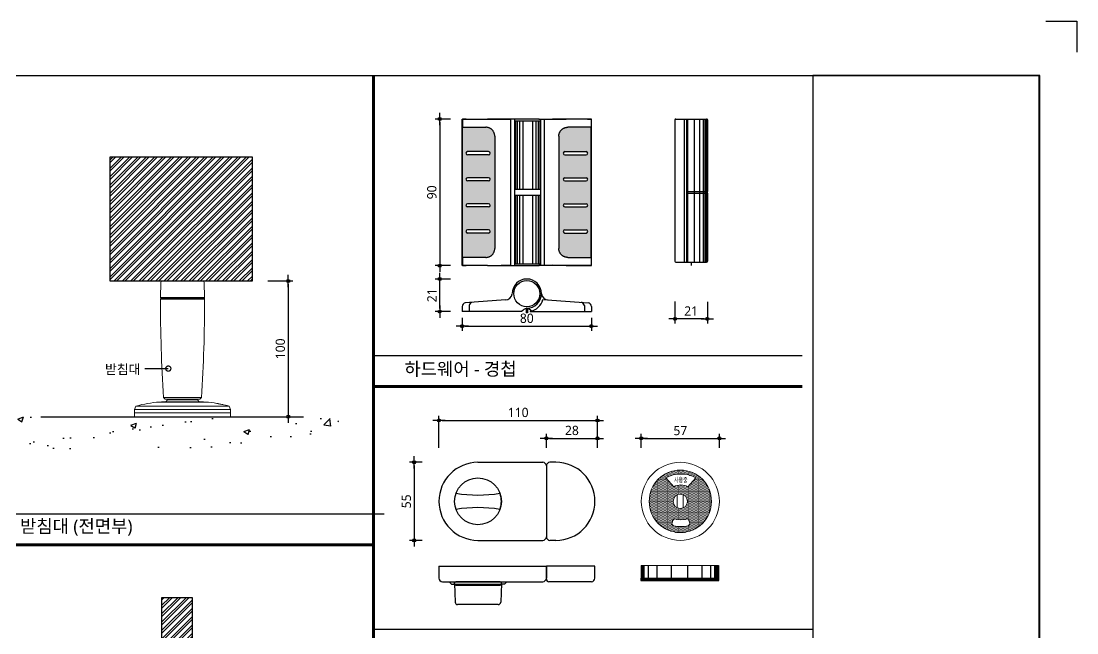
# Model space of a CAD drawing. Extents: x -256 to 8104, y -176 to 5714.
# Drawn here: x 4694 to 8104, y 3740 to 5714 of the extents above; entities that cross this region are included whole.
import ezdxf
from ezdxf.enums import TextEntityAlignment as Align

# ---------------------------------------------------------------- set-up
doc = ezdxf.new("R2010")
doc.units = 0
doc.header["$LTSCALE"] = 30
doc.layers.get('0').update_dxf_attribs({"linetype": 'CONTINUOUS'})
doc.layers.get('DEFPOINTS').update_dxf_attribs({"linetype": 'CONTINUOUS'})
for name, color, linetype in [('02---제품선', 4, 'CONTINUOUS'), ('curior-0Line', 252, 'CONTINUOUS'), ('DIM', 7, 'CONTINUOUS'), ('FIN', 5, 'CONTINUOUS'), ('HAT', 8, 'CONTINUOUS'), ('TIT', 3, 'CONTINUOUS'), ('문자', 3, 'CONTINUOUS'), ('부자재', 4, 'CONTINUOUS'), ('잠금쇠(회전형)', 4, 'CONTINUOUS'), ('치수', 1, 'CONTINUOUS'), ('판넬', 2, 'CONTINUOUS'), ('해치', 8, 'CONTINUOUS')]:
    doc.layers.add(name, color=color, linetype=linetype)
doc.styles.add('HDW', font='gulim.ttc')
doc.styles.add('돋움', font='malgun.ttf')
doc.dimstyles.new('10', dxfattribs={"dimscale": 10, "dimtxt": 3, "dimasz": 1, "dimexe": 1.5, "dimexo": 2, "dimgap": 1, "dimtad": 1, "dimdec": 0, "dimlunit": 6, "dimtxsty": '돋움', "dimblk": 'DIMDOT', "dimcen": -1, "dimdle": 1.5, "dimclrt": 3, "dimazin": 3, "dimtfac": 1, "dimtdec": 0, "dimtix": 1, "dimtmove": 2, "dimatfit": 3, "dimldrblk": 'DIMDOT', "dimarcsym": 0})

# ---------------------------------------------------------------- blocks, each defined once
blk = doc.blocks.new('DIMDOT')
at = {"linetype": 'Continuous'}
blk.add_line((-2, 0), (2, 0), dxfattribs=at)
for radius in [0.5, 0.25]:
    blk.add_circle((0, 0), radius, dxfattribs=at)
blk = doc.blocks.new('*D485')
at = {"layer": 'DEFPOINTS', "color": 0}
for p in [(181282, 9861.8), (180770, 9753.2), (181282, 9753.2)]:
    blk.add_point(p, dxfattribs=at)
at = {"layer": 'DIM', "color": 0, "lineweight": -2, "ltscale": 10}
for p, q in [((180770, 9773.2), (180770, 9876.8)), ((180780, 9861.8), (181272, 9861.8)), ((181282, 9773.2), (181282, 9876.8))]:
    blk.add_line(p, q, dxfattribs=at)
at = {"layer": 'DIM', "color": 0, "lineweight": -2, "xscale": 10, "yscale": 10, "zscale": 10, "rotation": 180}
blk.add_blockref('DIMDOT', (180770, 9861.8), dxfattribs=at)
at = {"layer": 'DIM', "color": 0, "lineweight": -2, "xscale": 10, "yscale": 10, "zscale": 10}
blk.add_blockref('DIMDOT', (181282, 9861.8), dxfattribs=at)
at = {"layer": 'DIM', "color": 3, "insert": (181026, 9887.4), "char_height": 30, "attachment_point": 5, "style": '돋움'}
blk.add_mtext('110', dxfattribs=at)
blk = doc.blocks.new('*D486')
at = {"layer": 'DEFPOINTS', "color": 0}
for p in [(181282, 9803.9), (181117, 9753.2), (181282, 9753.2)]:
    blk.add_point(p, dxfattribs=at)
at = {"layer": 'DIM', "color": 0, "lineweight": -2, "ltscale": 10}
for p, q in [((181117, 9773.2), (181117, 9818.9)), ((181127, 9803.9), (181272, 9803.9)), ((181282, 9773.2), (181282, 9818.9))]:
    blk.add_line(p, q, dxfattribs=at)
at = {"layer": 'DIM', "color": 0, "lineweight": -2, "xscale": 10, "yscale": 10, "zscale": 10, "rotation": 180}
blk.add_blockref('DIMDOT', (181117, 9803.9), dxfattribs=at)
at = {"layer": 'DIM', "color": 0, "lineweight": -2, "xscale": 10, "yscale": 10, "zscale": 10}
blk.add_blockref('DIMDOT', (181282, 9803.9), dxfattribs=at)
at = {"layer": 'DIM', "color": 3, "insert": (181199.5, 9829.4), "char_height": 30, "attachment_point": 5, "style": '돋움'}
blk.add_mtext('28', dxfattribs=at)
blk = doc.blocks.new('*D487')
at = {"layer": 'DEFPOINTS', "color": 0}
for p in [(181675.7, 9803.9), (181423.7, 9753.2), (181675.7, 9753.2)]:
    blk.add_point(p, dxfattribs=at)
at = {"layer": 'DIM', "color": 0, "lineweight": -2, "ltscale": 10}
for p, q in [((181423.7, 9773.2), (181423.7, 9818.9)), ((181433.7, 9803.9), (181665.7, 9803.9)), ((181675.7, 9773.2), (181675.7, 9818.9))]:
    blk.add_line(p, q, dxfattribs=at)
at = {"layer": 'DIM', "color": 0, "lineweight": -2, "xscale": 10, "yscale": 10, "zscale": 10, "rotation": 180}
blk.add_blockref('DIMDOT', (181423.7, 9803.9), dxfattribs=at)
at = {"layer": 'DIM', "color": 0, "lineweight": -2, "xscale": 10, "yscale": 10, "zscale": 10}
blk.add_blockref('DIMDOT', (181675.7, 9803.9), dxfattribs=at)
at = {"layer": 'DIM', "color": 3, "insert": (181549.7, 9829.1), "char_height": 30, "attachment_point": 5, "style": '돋움'}
blk.add_mtext('57', dxfattribs=at)
blk = doc.blocks.new('*D488')
at = {"layer": 'DEFPOINTS', "color": 0}
for p in [(180827.6, 10834.6), (180772.6, 10361.5), (180827.6, 10361.5)]:
    blk.add_point(p, dxfattribs=at)
at = {"layer": 'DIM', "color": 0, "lineweight": -2, "ltscale": 10}
for p, q in [((180807.6, 10834.6), (180757.6, 10834.6)), ((180772.6, 10824.6), (180772.6, 10371.5)), ((180807.6, 10361.5), (180757.6, 10361.5))]:
    blk.add_line(p, q, dxfattribs=at)
at = {"layer": 'DIM', "color": 0, "lineweight": -2, "xscale": 10, "yscale": 10, "zscale": 10}
for p, rotation in [((180772.6, 10834.6), 90), ((180772.6, 10361.5), 270)]:
    blk.add_blockref('DIMDOT', p, dxfattribs=dict(at, rotation=rotation))
at = {"layer": 'DIM', "color": 3, "insert": (180747.1, 10598), "char_height": 30, "attachment_point": 5, "rotation": 90, "style": '돋움'}
blk.add_mtext('90', dxfattribs=at)
blk = doc.blocks.new('*D489')
at = {"layer": 'DEFPOINTS', "color": 0}
for p in [(180845.2, 10213.2), (181262.3, 10213.2), (181262.3, 10165.9)]:
    blk.add_point(p, dxfattribs=at)
at = {"layer": 'DIM', "color": 0, "lineweight": -2, "ltscale": 10}
for p, q in [((180845.2, 10193.2), (180845.2, 10150.9)), ((180855.2, 10165.9), (181252.3, 10165.9)), ((181262.3, 10193.2), (181262.3, 10150.9))]:
    blk.add_line(p, q, dxfattribs=at)
at = {"layer": 'DIM', "color": 0, "lineweight": -2, "xscale": 10, "yscale": 10, "zscale": 10, "rotation": 180}
blk.add_blockref('DIMDOT', (180845.2, 10165.9), dxfattribs=at)
at = {"layer": 'DIM', "color": 0, "lineweight": -2, "xscale": 10, "yscale": 10, "zscale": 10}
blk.add_blockref('DIMDOT', (181262.3, 10165.9), dxfattribs=at)
at = {"layer": 'DIM', "color": 3, "insert": (181053.8, 10191.4), "char_height": 30, "attachment_point": 5, "style": '돋움'}
blk.add_mtext('80', dxfattribs=at)
blk = doc.blocks.new('*D490')
at = {"layer": 'DEFPOINTS', "color": 0}
for p in [(180772.6, 10318.2), (180827.6, 10318.2), (180826.9, 10213.2)]:
    blk.add_point(p, dxfattribs=at)
at = {"layer": 'DIM', "color": 0, "lineweight": -2, "ltscale": 10}
for p, q in [((180807.6, 10318.2), (180757.6, 10318.2)), ((180772.6, 10223.2), (180772.6, 10308.2)), ((180806.9, 10213.2), (180757.6, 10213.2))]:
    blk.add_line(p, q, dxfattribs=at)
at = {"layer": 'DIM', "color": 0, "lineweight": -2, "xscale": 10, "yscale": 10, "zscale": 10}
for p, rotation in [((180772.6, 10318.2), 90), ((180772.6, 10213.2), 270)]:
    blk.add_blockref('DIMDOT', p, dxfattribs=dict(at, rotation=rotation))
at = {"layer": 'DIM', "color": 3, "insert": (180747.3, 10265.7), "char_height": 30, "attachment_point": 5, "rotation": 90, "style": '돋움'}
blk.add_mtext('21', dxfattribs=at)
blk = doc.blocks.new('*D491')
at = {"layer": 'DEFPOINTS', "color": 0}
for p in [(181532.1, 10265.4), (181637.1, 10264.7), (181532.1, 10189.7)]:
    blk.add_point(p, dxfattribs=at)
at = {"layer": 'DIM', "color": 0, "lineweight": -2, "ltscale": 10}
for p, q in [((181532.1, 10245.4), (181532.1, 10174.7)), ((181637.1, 10244.7), (181637.1, 10174.7)), ((181627.1, 10189.7), (181542.1, 10189.7))]:
    blk.add_line(p, q, dxfattribs=at)
at = {"layer": 'DIM', "color": 0, "lineweight": -2, "xscale": 10, "yscale": 10, "zscale": 10, "rotation": 180}
blk.add_blockref('DIMDOT', (181532.1, 10189.7), dxfattribs=at)
at = {"layer": 'DIM', "color": 0, "lineweight": -2, "xscale": 10, "yscale": 10, "zscale": 10}
blk.add_blockref('DIMDOT', (181637.1, 10189.7), dxfattribs=at)
at = {"layer": 'DIM', "color": 3, "insert": (181584.6, 10215.1), "char_height": 30, "attachment_point": 5, "style": '돋움'}
blk.add_mtext('21', dxfattribs=at)
blk = doc.blocks.new('*D492')
at = {"layer": 'DEFPOINTS', "color": 0}
for p in [(180735.7, 9726.7), (180690, 9474.7), (180735.7, 9474.7)]:
    blk.add_point(p, dxfattribs=at)
at = {"layer": 'DIM', "color": 0, "lineweight": -2, "ltscale": 10}
for p, q in [((180715.7, 9726.7), (180675, 9726.7)), ((180690, 9716.7), (180690, 9484.7)), ((180715.7, 9474.7), (180675, 9474.7))]:
    blk.add_line(p, q, dxfattribs=at)
at = {"layer": 'DIM', "color": 0, "lineweight": -2, "xscale": 10, "yscale": 10, "zscale": 10}
for p, rotation in [((180690, 9726.7), 90), ((180690, 9474.7), 270)]:
    blk.add_blockref('DIMDOT', p, dxfattribs=dict(at, rotation=rotation))
at = {"layer": 'DIM', "color": 3, "insert": (180664.7, 9600.7), "char_height": 30, "attachment_point": 5, "rotation": 90, "style": '돋움'}
blk.add_mtext('55', dxfattribs=at)
blk = doc.blocks.new('*D497')
at = {"layer": 'DEFPOINTS', "color": 0}
for p in [(180197.2, 10312), (180140.4, 9873.8), (180283.3, 9873.8)]:
    blk.add_point(p, dxfattribs=at)
at = {"layer": 'DIM', "color": 0, "lineweight": -2, "ltscale": 10}
for p, q in [((180217.2, 10312), (180298.3, 10312)), ((180283.3, 10302), (180283.3, 9883.8)), ((180160.4, 9873.8), (180298.3, 9873.8))]:
    blk.add_line(p, q, dxfattribs=at)
at = {"layer": 'DIM', "color": 0, "lineweight": -2, "xscale": 10, "yscale": 10, "zscale": 10}
for p, rotation in [((180283.3, 10312), 90), ((180283.3, 9873.8), 270)]:
    blk.add_blockref('DIMDOT', p, dxfattribs=dict(at, rotation=rotation))
at = {"layer": 'DIM', "color": 3, "insert": (180257.8, 10092.9), "char_height": 30, "attachment_point": 5, "rotation": 90, "style": '돋움'}
blk.add_mtext('100', dxfattribs=at)
blk = doc.blocks.new('_DOTSMALL')
at = {"color": 0, "linetype": 'ByBlock', "const_width": 0.5}
blk.add_lwpolyline([(-0.0625, 0, 1), (0.0625, 0, 1)], format="xyb", close=True, dxfattribs=at)
blk = doc.blocks.new('A$C63EC304E')
at = {"layer": '치수', "color": 1, "xscale": 2.5, "yscale": 2.5, "zscale": 2.5, "rotation": 234.3098741996962}
blk.add_blockref('_DOTSMALL', (0.31, 0.31), dxfattribs=at)
blk = doc.blocks.new('A$C2BC9653E')
at = {"layer": '치수', "xscale": 0.3333333333333333, "yscale": 0.3333333333333333, "zscale": 0.3333333333333333}
blk.add_blockref('A$C63EC304E', (0, 0), dxfattribs=at)
blk = doc.blocks.new('A$C7FC71301')
at = {"layer": '치수', "rotation": 180}
blk.add_blockref('A$C2BC9653E', (0.208, 0.208), dxfattribs=at)
blk = doc.blocks.new('A$C4A20372B')
at = {"layer": '치수'}
blk.add_blockref('A$C7FC71301', (0, 0), dxfattribs=at)
blk = doc.blocks.new('A$C566469F5')
at = {"layer": '치수'}
blk.add_blockref('A$C4A20372B', (0, 0), dxfattribs=at)
blk = doc.blocks.new('A$C7E317CD4')
at = {"layer": '해치', "xscale": 2, "yscale": 2, "zscale": 2}
blk.add_blockref('A$C566469F5', (0, 0), dxfattribs=at)
blk = doc.blocks.new('A$C601D7F27')
at = {"layer": '치수'}
blk.add_blockref('A$C7E317CD4', (0, 0), dxfattribs=at)
blk = doc.blocks.new('A$C38802C08')
at = {"layer": '치수'}
blk.add_blockref('A$C601D7F27', (0, 0), dxfattribs=at)
blk = doc.blocks.new('EDGE_18', base_point=(174726.3, 5436.3))
at = {"layer": 'HAT'}
h = blk.add_hatch(dxfattribs=at)
h.set_pattern_fill('ANSI32', color=256, scale=2, style=0)
h.set_pattern_definition([(45, (166404.808, 5260.556), (-13.470384, 13.470384), []), (45, (166413.788, 5260.556), (-13.470384, 13.470384), [])])
h.paths.add_polyline_path([(180007.7, 10311.9), (180167.7, 10311.9), (180167.7, 10711.3), (179706.9, 10711.3), (179706.9, 10311.9)])
h = blk.add_hatch(dxfattribs=at)
h.set_pattern_fill('ANSI32', color=256, scale=2, style=0)
h.set_pattern_definition([(45, (166427.668, 5160.371), (-13.470384, 13.470384), []), (45, (166436.649, 5160.371), (-13.470384, 13.470384), [])])
h.paths.add_polyline_path([(179874.1, 8975.2), (179973.6, 8975.2), (179973.6, 9289.6), (179874.1, 9289.6)])
at = {"layer": '해치'}
h = blk.add_hatch(dxfattribs=at)
h.set_pattern_fill('DOTS', color=256, scale=2.628474)
h.set_pattern_definition([(0, (177883.4818, 11169.597), (2.086351, 4.172702), [0, -4.172702])])
edge = h.paths.add_edge_path()
edge.add_line((180845.7, 10388), (180845.8, 10388))
edge.add_spline(control_points=[(180845.8, 10388), (180846, 10388), (180857.5, 10388)], knot_values=[-0.724312, -0.724312, -0.724312, 0.724312, 0.724312, 0.724312], weights=[1, 0.748956, 1], degree=2, periodic=0)
edge.add_line((180857.5, 10388), (180921.4, 10388))
edge.add_spline(control_points=[(180921.4, 10388), (180950.4, 10388), (180950.4, 10416.9)], knot_values=[-1.570796, -1.570796, -1.570796, 0, 0, 0], weights=[1, 0.707107, 1], degree=2, periodic=0)
edge.add_line((180950.4, 10416.9), (180950.4, 10779.1))
edge.add_spline(control_points=[(180950.4, 10779.1), (180950.4, 10808), (180921.4, 10808)], knot_values=[0, 0, 0, 1.570796, 1.570796, 1.570796], weights=[1, 0.707107, 1], degree=2, periodic=0)
edge.add_line((180921.4, 10808), (180857.5, 10808))
edge.add_spline(control_points=[(180857.5, 10808), (180846, 10808), (180845.8, 10808)], knot_values=[-0.724312, -0.724312, -0.724312, 0.724312, 0.724312, 0.724312], weights=[1, 0.748956, 1], degree=2, periodic=0)
edge.add_line((180845.7, 10808), (180845.7, 10388))
h.paths.add_polyline_path([(180930.6, 10729.3, -0.414214), (180935.9, 10724, -0.414214), (180930.6, 10718.8), (180862.3, 10718.8, -0.414214), (180857, 10724, -0.414214), (180862.3, 10729.3)], flags=16)
h.paths.add_polyline_path([(180930.6, 10645.3, -0.414214), (180935.9, 10640, -0.414214), (180930.6, 10634.8), (180862.3, 10634.8, -0.414214), (180857, 10640, -0.414214), (180862.3, 10645.3)], flags=16)
h.paths.add_polyline_path([(180930.6, 10561.3, -0.414214), (180935.9, 10556, -0.414214), (180930.6, 10550.8), (180862.3, 10550.8, -0.414214), (180857, 10556, -0.414214), (180862.3, 10561.3)], flags=16)
h.paths.add_polyline_path([(180930.6, 10477.3, -0.414214), (180935.9, 10472, -0.414214), (180930.6, 10466.7), (180862.3, 10466.7, -0.414214), (180857, 10472, -0.414214), (180862.3, 10477.3)], flags=16)
h = blk.add_hatch(dxfattribs=at)
h.set_pattern_fill('DOTS', color=256, scale=2.628474)
h.set_pattern_definition([(0, (177408.8644, 11169.597), (2.086351, 4.1727023), [0, -4.1727023])])
edge = h.paths.add_edge_path()
edge.add_spline(control_points=[(181157.1, 10779.1), (181157.1, 10808), (181186.1, 10808)], knot_values=[0, 0, 0, 1.570796, 1.570796, 1.570796], weights=[1, 0.707107, 1], degree=2, periodic=0)
edge.add_line((181186.1, 10808), (181250, 10808))
edge.add_spline(control_points=[(181250, 10808), (181261.5, 10808), (181261.7, 10808)], knot_values=[-0.724312, -0.724312, -0.724312, 0.724312, 0.724312, 0.724312], weights=[1, 0.748956, 1], degree=2, periodic=0)
edge.add_line((181261.8, 10808), (181261.8, 10388))
edge.add_line((181261.8, 10388), (181261.7, 10388))
edge.add_spline(control_points=[(181261.7, 10388), (181261.5, 10388), (181250, 10388)], knot_values=[-0.724312, -0.724312, -0.724312, 0.724312, 0.724312, 0.724312], weights=[1, 0.748956, 1], degree=2, periodic=0)
edge.add_line((181250, 10388), (181186.1, 10388))
edge.add_spline(control_points=[(181186.1, 10388), (181157.1, 10388), (181157.1, 10416.9)], knot_values=[-1.570796, -1.570796, -1.570796, 0, 0, 0], weights=[1, 0.707107, 1], degree=2, periodic=0)
edge.add_line((181157.1, 10416.9), (181157.1, 10779.1))
h.paths.add_polyline_path([(181176.9, 10729.3, 0.414214), (181171.6, 10724, 0.414214), (181176.9, 10718.8), (181245.2, 10718.8, 0.414214), (181250.5, 10724, 0.414214), (181245.2, 10729.3)], flags=16)
h.paths.add_polyline_path([(181176.9, 10645.3, 0.414214), (181171.6, 10640, 0.414214), (181176.9, 10634.8), (181245.2, 10634.8, 0.414214), (181250.5, 10640, 0.414214), (181245.2, 10645.3)], flags=16)
h.paths.add_polyline_path([(181176.9, 10561.3, 0.414214), (181171.6, 10556, 0.414214), (181176.9, 10550.8), (181245.2, 10550.8, 0.414214), (181250.5, 10556, 0.414214), (181245.2, 10561.3)], flags=16)
h.paths.add_polyline_path([(181176.9, 10477.3, 0.414214), (181171.6, 10472, 0.414214), (181176.9, 10466.7), (181245.2, 10466.7, 0.414214), (181250.5, 10472, 0.414214), (181245.2, 10477.3)], flags=16)
h = blk.add_hatch(dxfattribs=at)
h.set_pattern_fill('AR-CONC', color=256, style=0)
h.set_pattern_definition([(50, (177965.83, 8337.06), (182.185, -15.939), [19.05, -209.55]), (355, (177965.83, 8337.06), (-35.243, 191.057), [15.24, -167.64]), (100.451, (177981.02, 8335.73), (146.943, 175.117), [16.19, -178.09]), (46.184, (177965.83, 8387.86), (271.079, -42.042), [28.575, -314.325]), (96.636, (177988.42, 8384.36), (237.404, 247.426), [24.285, -267.135]), (351.184, (177965.83, 8387.86), (237.405, 247.425), [22.86, -251.46]), (21, (177991.23, 8375.16), (151.615, -102.2655), [19.05, -209.55]), (326, (177991.23, 8375.16), (61.802, 184.188), [15.24, -167.64]), (71.4514, (178003.87, 8366.64), (213.416, 81.923), [16.19, -178.09]), (37.5, (177965.835, 8337.06), (3.0886, 84.555), [0, -165.608, 0, -170.18, 0, -168.275]), (7.5, (177965.835, 8337.06), (66.8197, 100.1806), [0, -97.028, 0, -161.798, 0, -64.135]), (327.5, (177909.19, 8337.06), (135.5906, -5.7287), [0, -63.5, 0, -198.12, 0, -262.89]), (317.5, (177883.79, 8337.06), (148.129, 25.4265), [0, -82.55, 0, -131.572, 0, -186.69])])
h.paths.add_polyline_path([(180445.4, 9770.8), (180445.4, 9873.8), (179395.2, 9873.8), (179395.2, 9770.8)])
h = blk.add_hatch(dxfattribs=at)
h.set_pattern_fill('DOTS', color=256, scale=2.628474)
h.set_pattern_definition([(0, (175855.6763, 6143.3197), (2.086351, 4.1727023), [0, -4.1727023])])
h.paths.add_polyline_path([(181650.3, 9600.7, 1), (181449, 9600.7, 1)])
h.paths.add_polyline_path([(181526.7, 9600.7, -1), (181572.6, 9600.7, -1)], flags=16)
h.paths.add_polyline_path([(181574.4, 9647.9, 0.250537), (181528.5, 9647.9), (181502.7, 9676.4, -0.258173), (181600.2, 9676.4)], flags=16)
h.paths.add_polyline_path([(181577.1, 9539.2), (181579.9, 9531.1, -0.437988), (181575.1, 9522, -0.127495), (181527.9, 9522, -0.437988), (181523, 9531.1), (181525.9, 9539.2, -0.407197), (181534.6, 9543.6, 0.156299), (181568.4, 9543.6, -0.407197)], flags=16)
h.paths.add_polyline_path([(181524.5, 9655.8), (181577.9, 9655.8), (181577.9, 9683.3), (181524.5, 9683.3)], flags=8)
at = {"color": 2}
for p, q in [((182730.4, 11150.6), (182830.4, 11150.6)), ((182730.4, 11150.6), (182830.4, 11150.6)), ((182730.4, 11150.6), (182830.4, 11150.6)), ((182830.4, 11150.6), (182830.4, 11050.6)), ((182830.4, 11150.6), (182830.4, 11050.6)), ((182830.4, 11150.6), (182830.4, 11050.6)), ((181584.6, 10373), (181584.6, 10361.5)), ((179484.6, 9873.8), (180332.2, 9873.8))]:
    blk.add_line(p, q, dxfattribs=at)
at = {"color": 8}
for p, q in [((180558.3, 10071.1), (181943.5, 10071.1)), ((177245.1, 9560.5), (180592.9, 9560.5)), ((180558.3, 9188.3), (181977.9, 9188.3))]:
    blk.add_line(p, q, dxfattribs=at)
at = {"color": 2}
for points in [[(174725.6, 10974.7), (181977.9, 10974.7), (181977.9, 5436.4), (174725.6, 5436.4)], [(174725.6, 10974.7), (181977.9, 10974.7), (181977.9, 5436.4), (174725.6, 5436.4)], [(174725.6, 10974.7), (182707.5, 10974.7), (182707.5, 5436.4), (174725.6, 5436.4)]]:
    blk.add_lwpolyline(points, close=True, dxfattribs=at)
at = {"color": 8, "const_width": 10}
for points in [[(180558.3, 5436.4), (180558.3, 10974.7)], [(180558.3, 9971.1), (181943.5, 9971.1)], [(177210.4, 9460.5), (180558.3, 9460.5)]]:
    blk.add_lwpolyline(points, dxfattribs=at)
at = {"layer": '02---제품선'}
for p, q in [((180896, 9726.7), (181105.3, 9726.7)), ((181148, 9726.7), (181128.6, 9726.7)), ((181117, 9715), (181117, 9486.3)), ((181117, 9715), (181117, 9486.3)), ((180896, 9474.7), (181105.3, 9474.7)), ((181148, 9474.7), (181128.6, 9474.7)), ((180770, 9391.7), (181117, 9391.7)), ((180770, 9391.7), (180770, 9352.9)), ((181117, 9391.7), (181117, 9352.9)), ((181274, 9391.7), (181117, 9391.7)), ((181117, 9349), (181117, 9391.7)), ((181274, 9352.9), (181274, 9391.7)), ((180781.6, 9341.3), (180802.9, 9341.3)), ((180802.9, 9341.3), (180989, 9341.3)), ((180810.7, 9333.5), (180802.9, 9341.3)), ((180810.7, 9333.5), (180818.4, 9333.5)), ((180818.4, 9333.5), (180973.5, 9333.5)), ((180820.3, 9335.5), (180822.4, 9275.1)), ((180820.4, 9333.5), (180820.4, 9337.4)), ((180967.7, 9341.3), (180824.3, 9341.3)), ((180967.7, 9329.6), (180824.3, 9329.6)), ((180971.6, 9335.5), (180969.5, 9275.1)), ((180971.6, 9333.5), (180971.6, 9337.4)), ((180981.3, 9333.5), (180973.5, 9333.5)), ((180981.3, 9333.5), (180989, 9341.3)), ((180989, 9341.3), (181105.3, 9341.3)), ((181262.3, 9341.3), (181124.7, 9341.3)), ((180961.8, 9267.6), (180830.2, 9267.6))]:
    blk.add_line(p, q, dxfattribs=at)
blk.add_circle((180896, 9600.7), 75.6, dxfattribs=at)
blk.add_circle((180896, 9600.7), 75.6, dxfattribs=at)
for centre, radius, start, end in [((180896, 9600.7), 126, 90, 180), ((181105.3, 9715), 11.6, 0, 90), ((181128.6, 9715), 11.6, 90, 180), ((181148, 9600.7), 126, 0, 90), ((180896, 10037.5), 416.6, 260.2031, 279.7969), ((180896, 9600.7), 75.6, 340.7512, 19.2488), ((180896, 9600.7), 126, 180, 270), ((181148, 9600.7), 126, 270, 0), ((180896, 9163.9), 416.6, 80.2031, 99.7969), ((181105.3, 9486.3), 11.6, 270, 0), ((181128.6, 9486.3), 11.6, 180, 270), ((180781.6, 9352.9), 11.6, 180, 270), ((181105.3, 9352.9), 11.6, 270, 0), ((181124.7, 9349), 7.75, 180, 270), ((181262.3, 9352.9), 11.6, 270, 0), ((180824.3, 9337.4), 3.88, 90, 180), ((180824.3, 9333.5), 3.88, 180, 270), ((180967.7, 9337.4), 3.88, 0, 90), ((180967.7, 9333.5), 3.88, 270, 0), ((180830.2, 9275.4), 7.75, 182, 270), ((180961.8, 9275.4), 7.75, 270, 358)]:
    blk.add_arc(centre, radius, start, end, dxfattribs=at)
at = {"layer": 'curior-0Line'}
blk.add_line((181977.9, 10974.7), (181977.9, 5437.2), dxfattribs=at)
blk.add_lwpolyline([(182710.4, 10974.7), (181977.9, 10974.7), (181977.9, 5436.4), (182710.4, 5436.4)], close=True, dxfattribs=at)
at = {"layer": 'FIN', "color": 4, "linetype": 'Continuous', "lineweight": 15}
for p, q in [((180013, 10258.5), (180011.8, 10307.1)), ((179873.1, 10255.9), (180010.6, 10255.9)), ((179880.5, 9935.7), (179885.9, 9930.3)), ((179997.8, 9930.3), (179885.9, 9930.3)), ((179893.5, 9928), (179888.4, 9922.1)), ((179893.5, 9930.3), (179893.5, 9928)), ((179893.5, 9928), (179990.2, 9928)), ((179990.2, 9928), (179990.2, 9930.3)), ((179995.3, 9922.1), (179990.2, 9928)), ((179997.8, 9930.3), (180003.2, 9935.7)), ((179791.5, 9908), (179786.7, 9897.5)), ((179786.7, 9897.5), (179786.7, 9886.5)), ((179995.3, 9922.1), (179888.4, 9922.1)), ((180097, 9897.5), (180092.2, 9908)), ((180097, 9886.5), (180097, 9897.5)), ((179786.7, 9886.5), (179786.7, 9873.8)), ((179786.7, 9873.8), (180097, 9873.8)), ((180097, 9873.8), (180097, 9886.5))]:
    blk.add_line(p, q, dxfattribs=at)
at = {"layer": 'FIN', "linetype": 'Continuous', "lineweight": 15}
for p, q in [((179870.6, 10258.5), (180013.1, 10258.5)), ((180013.1, 10253.4), (179870.6, 10253.4)), ((179880.5, 9935.7), (180003.2, 9935.7)), ((180097, 9897.5), (179786.7, 9897.5)), ((179791.5, 9908), (180092.2, 9908)), ((180016.1, 9921), (179867.6, 9921)), ((179869.5, 9921.2), (180014.2, 9921.2)), ((180097, 9886.5), (179786.7, 9886.5)), ((179786.7, 9886.5), (180097, 9886.5)), ((179799.3, 9872.8), (179799.3, 9873.8)), ((179799.4, 9872.8), (179799.3, 9872.8)), ((179799.4, 9872.8), (179799.4, 9873.8)), ((179810.2, 9872.8), (179799.4, 9872.8)), ((179810.2, 9872.8), (179810.2, 9873.8)), ((179810.2, 9872.8), (179810.2, 9873.8)), ((179810.2, 9872.8), (179810.2, 9872.8)), ((179959.7, 9872.8), (179959.7, 9873.8)), ((179964.7, 9872.8), (179959.7, 9872.8)), ((179964.7, 9872.8), (179964.7, 9873.8)), ((179971.8, 9872.8), (179971.8, 9873.8)), ((179971.9, 9872.8), (179971.9, 9873.8)), ((179972.1, 9872.8), (179972.1, 9873.8)), ((179972.6, 9872.8), (179972.6, 9873.8)), ((179974.8, 9872.8), (179972.6, 9872.8)), ((179974.8, 9872.8), (179974.8, 9873.8)), ((179975.6, 9872.8), (179974.8, 9872.8)), ((179975.6, 9872.8), (179975.6, 9873.8)), ((179976.3, 9872.8), (179975.6, 9872.8)), ((179976.3, 9872.8), (179976.3, 9873.8)), ((179976.6, 9872.8), (179976.3, 9872.8)), ((179976.6, 9872.8), (179976.6, 9873.8)), ((179976.8, 9872.8), (179976.6, 9872.8)), ((179976.9, 9872.8), (179976.9, 9873.8)), ((179978.4, 9872.8), (179978.4, 9873.8)), ((179980.3, 9872.8), (179980.3, 9873.8)), ((179980.3, 9872.8), (179980.3, 9873.8)), ((179981, 9872.8), (179980.4, 9872.8)), ((179981, 9872.8), (179981, 9873.8)), ((179981.4, 9872.8), (179981, 9872.8)), ((179981.4, 9872.8), (179981.4, 9873.8)), ((179982.1, 9872.8), (179981.4, 9872.8)), ((179982.1, 9872.8), (179982.1, 9873.8)), ((180071.5, 9872.8), (180071.5, 9873.8)), ((180073.2, 9872.8), (180073.2, 9873.8)), ((180077.1, 9872.8), (180077.1, 9873.8)), ((180080.9, 9872.8), (180080.9, 9873.8)), ((180082.7, 9872.8), (180082.7, 9873.8))]:
    blk.add_line(p, q, dxfattribs=at)
at = {"layer": 'FIN', "color": 4, "linetype": 'Continuous', "lineweight": 15, "flags": 128}
blk.add_lwpolyline([(180006.8, 10312), (179876.7, 10311.9, 0.411572), (179871.7, 10307), (179871.7, 10307), (179870.7, 10258.5)], format="xyb", dxfattribs=at)
at = {"layer": 'FIN', "color": 4, "linetype": 'Continuous', "lineweight": 15}
for centre, radius, start, end in [((180006.8, 10307), 5, 1.3876, 90.0349), ((179873.2, 10258.5), 2.54, 179.2415, 270), ((179873.1, 10253.4), 2.54, 90, 179.3579), ((184911.7, 10251), 5041.1, 179.9718, 183.5859), ((175186, 10244.2), 4827.1, 356.3354, 0.1097), ((180010.5, 10258.5), 2.54, 270, 0.7585), ((180010.6, 10253.4), 2.54, 0.6421, 90), ((179893.5, 9540.3), 381.6, 93.8991, 105.5006), ((179869.6, 9919.6), 1.53, 94.7479, 116.6788), ((179893.5, 9631.7), 290.5, 91.0115, 94.7479), ((179990.2, 9631.7), 290.5, 85.2521, 88.9885), ((180014.1, 9919.6), 1.53, 63.3212, 85.2521), ((179990.2, 9540.3), 381.6, 80.5831, 86.1009), ((179990.2, 9540.3), 381.6, 74.4994, 78.127)]:
    blk.add_arc(centre, radius, start, end, dxfattribs=at)
for points, knots in [([(180052.6, 9916.8), (180052.6, 9916.8), (180052.6, 9916.8), (180052.7, 9916.7), (180053, 9916.7), (180053, 9916.7)], [0, 0, 0, 0, 0.110152, 0.664814, 1, 1, 1, 1]), ([(180053, 9916.7), (180053.2, 9916.6), (180053.6, 9916.6), (180054.4, 9916.4), (180055.3, 9916.3), (180056, 9916.2), (180056.4, 9916.1), (180056.5, 9916.1)], [0, 0, 0, 0, 0.2159727, 0.4318558, 0.6498983, 0.8698049, 1, 1, 1, 1]), ([(180059.5, 9915.4), (180059, 9915.5), (180057.9, 9915.7), (180056.9, 9915.9), (180056.5, 9916)], [0, 0, 0, 0, 0.585266, 1, 1, 1, 1]), ([(180056.5, 9916), (180056.5, 9915.9), (180056.5, 9915.9), (180056.5, 9915.7), (180056.5, 9915.7)], [0, 0, 0, 0, 0.495973, 1, 1, 1, 1]), ([(180056.5, 9915.7), (180056.9, 9915.6), (180057.9, 9915.4), (180058.9, 9915.2), (180059.5, 9915.1)], [0, 0, 0, 0, 0.405872, 1, 1, 1, 1]), ([(180071.8, 9912.8), (180069.6, 9913.3), (180065.6, 9914.2), (180061.5, 9915), (180059.5, 9915.3)], [0, 0, 0, 0, 0.528575, 1, 1, 1, 1]), ([(180059.5, 9915.1), (180059.5, 9915.1), (180059.5, 9915.2), (180059.5, 9915.2), (180059.5, 9915.2)], [0, 0, 0, 0, 0.517301, 1, 1, 1, 1]), ([(180059.5, 9915.2), (180061.5, 9914.9), (180065.5, 9914.1), (180069.6, 9913.2), (180071.8, 9912.8)], [0, 0, 0, 0, 0.470682, 1, 1, 1, 1]), ([(180071.8, 9912.8), (180071.8, 9912.8), (180071.8, 9912.8), (180071.8, 9912.8), (180071.8, 9912.8)], [0, 0, 0, 0, 0.529757, 1, 1, 1, 1])]:
    blk.add_open_spline(points, degree=3, knots=knots, dxfattribs=at)
for points in [[(180053.1, 9916.7), (180052.7, 9916.7)], [(180056.5, 9916), (180059.7, 9915.4)], [(180059.5, 9915.5), (180059.8, 9915.5)]]:
    blk.add_open_spline(points, degree=1, dxfattribs=at)
at = {"layer": 'FIN', "linetype": 'Continuous', "lineweight": 15}
for points, knots in [([(179972.1, 9872.8), (179972, 9872.8), (179971.9, 9872.8), (179971.9, 9872.8), (179971.9, 9872.8)], [0, 0, 0, 0, 0.557964, 1, 1, 1, 1]), ([(179972.6, 9872.8), (179972.5, 9872.8), (179972.3, 9872.8), (179972.2, 9872.8), (179972.1, 9872.8)], [0, 0, 0, 0, 0.561741, 1, 1, 1, 1]), ([(179978.4, 9872.8), (179978.1, 9872.8), (179977.6, 9872.8), (179977.1, 9872.8), (179976.9, 9872.8)], [0, 0, 0, 0, 0.560188, 1, 1, 1, 1]), ([(179980.3, 9872.8), (179979.9, 9872.8), (179979.3, 9872.8), (179978.7, 9872.8), (179978.4, 9872.8)], [0, 0, 0, 0, 0.559958, 1, 1, 1, 1]), ([(180073.2, 9872.8), (180072.6, 9872.8), (180071.6, 9872.8), (180071.5, 9872.8), (180071.5, 9872.8)], [0, 0, 0, 0, 0.558554, 1, 1, 1, 1]), ([(180074.7, 9872.8), (180074.1, 9872.8), (180073.2, 9872.8), (180072.5, 9872.8), (180072.3, 9872.8)], [0, 0, 0, 0, 0.558511, 1, 1, 1, 1]), ([(180077.1, 9872.8), (180076.3, 9872.8), (180074.9, 9872.8), (180073.7, 9872.8), (180073.2, 9872.8)], [0, 0, 0, 0, 0.559859, 1, 1, 1, 1]), ([(180080.9, 9872.8), (180080.3, 9872.8), (180079.1, 9872.8), (180077.7, 9872.8), (180077.1, 9872.8)], [0, 0, 0, 0, 0.558977, 1, 1, 1, 1]), ([(180082.7, 9872.8), (180082.6, 9872.8), (180082.4, 9872.8), (180081.4, 9872.8), (180080.9, 9872.8)], [0, 0, 0, 0, 0.559094, 1, 1, 1, 1])]:
    blk.add_open_spline(points, degree=3, knots=knots, dxfattribs=at)
blk.add_open_spline([(179972.5, 9872.8), (179972.3, 9872.8)], degree=1, dxfattribs=at)
at = {"layer": '부자재'}
for p, q in [((180845.2, 10834.6), (180926.6, 10834.6)), ((180845.2, 10361.5), (180845.2, 10834.6)), ((180845.2, 10834.6), (180845.8, 10834)), ((180845.8, 10834), (180845.8, 10808)), ((180857.5, 10833.8), (180971.1, 10833.6)), ((180926.8, 10834.5), (180926.6, 10834.6)), ((181014.3, 10834.5), (180926.8, 10834.5)), ((181001.7, 10362.7), (181001.7, 10833.4)), ((181014.3, 10834.5), (181014.3, 10361.5)), ((181014.3, 10834.5), (181014.4, 10834.5)), ((181093.2, 10834.5), (181180.7, 10834.5)), ((181098.4, 10834.5), (181098.4, 10361.5)), ((181111, 10362.7), (181111, 10833.4)), ((181250, 10833.8), (181136.4, 10833.6)), ((181180.7, 10834.5), (181180.9, 10834.6)), ((181262.3, 10834.6), (181180.9, 10834.6)), ((181262.3, 10834.6), (181261.7, 10834)), ((181261.7, 10834), (181261.7, 10808)), ((181262.3, 10361.5), (181262.3, 10834.6)), ((181532.1, 10831.6), (181532.1, 10376)), ((181535.1, 10834.6), (181634.1, 10834.6)), ((181562.1, 10834.6), (181562.1, 10373)), ((181569.7, 10834.6), (181569.7, 10373)), ((181637.1, 10831.6), (181637.1, 10600.9)), ((180845.7, 10388), (180845.7, 10808)), ((180845.7, 10808), (180845.8, 10808)), ((180857.5, 10808), (180921.4, 10808)), ((180950.4, 10779.1), (180950.4, 10416.9)), ((181157.1, 10779.1), (181157.1, 10416.9)), ((181250, 10808), (181186.1, 10808)), ((181261.8, 10808), (181261.7, 10808)), ((181261.8, 10388), (181261.8, 10808)), ((181014.5, 10601.6), (181014.5, 10594.2)), ((181569.7, 10600.9), (181637.1, 10600.9)), ((181569.7, 10594.9), (181637.1, 10594.9)), ((181636.2, 10600.9), (181636.2, 10594.9)), ((181637.1, 10594.9), (181637.1, 10376)), ((180845.8, 10388), (180845.7, 10388)), ((180845.8, 10388), (180845.8, 10362)), ((180921.4, 10388), (180857.5, 10388)), ((181186.1, 10388), (181250, 10388)), ((181261.7, 10388), (181261.8, 10388)), ((181261.7, 10388), (181261.7, 10362)), ((181535.1, 10373), (181634.1, 10373)), ((180845.8, 10362), (180845.2, 10361.5)), ((180926.6, 10361.5), (180845.2, 10361.5)), ((180857.5, 10362.2), (180971.1, 10362.4)), ((180926.8, 10361.5), (180926.6, 10361.5)), ((180926.8, 10361.5), (181014.3, 10361.5)), ((181180.7, 10361.5), (181093.2, 10361.5)), ((181250, 10362.2), (181136.4, 10362.4)), ((181180.7, 10361.5), (181180.9, 10361.5)), ((181180.9, 10361.5), (181262.3, 10361.5)), ((181261.7, 10362), (181262.3, 10361.5)), ((180845.2, 10229.8), (180845.2, 10213.2)), ((180984.6, 10250.8), (180855, 10241.7)), ((180867.7, 10232.9), (180867.7, 10213.2)), ((181105.3, 10252.2), (181252.3, 10241.8)), ((181239.8, 10232.9), (181239.8, 10213.2)), ((181262.3, 10229.8), (181262.3, 10213.2)), ((181037, 10213.2), (180845.2, 10213.2)), ((181051.5, 10223.2), (181051.5, 10208.7)), ((181056, 10208.7), (181051.5, 10208.7)), ((181056, 10223.2), (181056, 10208.7)), ((181064.4, 10214), (181064.4, 10213.2)), ((181064.4, 10213.2), (181262.3, 10213.2))]:
    blk.add_line(p, q, dxfattribs=at)
blk.add_circle((181053.8, 10271), 42.1, dxfattribs=at)
for centre, radius, start, end in [((181535.1, 10831.6), 3, 90, 180), ((181634.1, 10831.6), 3, 0, 90), ((181535.1, 10376), 3, 180, 270), ((181634.1, 10376), 3, 270, 0), ((181053.8, 10271), 47.2, 270, 180), ((180983.4, 10274), 23.3, 272.9231, 352.4724), ((181124.1, 10274), 23.3, 187.5276, 267.0769), ((180857.8, 10229.5), 12.6, 101.7765, 181.6712), ((180883.1, 10228.6), 15.9, 113.4077, 164.5497), ((181055.4, 10264.7), 51.5, 280.084, 345.9792), ((181224.4, 10228.6), 15.9, 15.4503, 67.3004), ((181249.7, 10229.5), 12.6, 358.3288, 78.2235), ((181060.2, 10194.8), 29.6, 102.5267, 141.5475), ((181047.3, 10194.8), 29.6, 43.1003, 77.4733)]:
    blk.add_arc(centre, radius, start, end, dxfattribs=at)
for points, weights in [([(180857.5, 10833.8), (180846, 10833.8), (180845.8, 10834)], [1, 0.748955720789, 1]), ([(181001.7, 10833.4), (180988.2, 10833.5), (180971.1, 10833.6)], [1, 0.964784765128, 1]), ([(181014.3, 10834.5), (181014.3, 10834.5), (181014.3, 10834.5)], [1, 0.999924701899, 1]), ([(181250, 10833.8), (181261.5, 10833.8), (181261.7, 10834)], [1, 0.748955720789, 1]), ([(180845.8, 10808), (180846, 10808), (180857.5, 10808)], [1, 0.748955720789, 1]), ([(180950.4, 10779.1), (180950.4, 10808), (180921.4, 10808)], [1, 0.707106781187, 1]), ([(181157.1, 10779.1), (181157.1, 10808), (181186.1, 10808)], [1, 0.707106781187, 1]), ([(181261.7, 10808), (181261.5, 10808), (181250, 10808)], [1, 0.748955720789, 1]), ([(181014.3, 10594.2), (181014.3, 10594.2), (181014.3, 10594.2)], [1, 0.999862102782, 1]), ([(180921.4, 10388), (180950.4, 10388), (180950.4, 10416.9)], [1, 0.707106781187, 1]), ([(181186.1, 10388), (181157.1, 10388), (181157.1, 10416.9)], [1, 0.707106781187, 1]), ([(180857.5, 10388), (180846, 10388), (180845.8, 10388)], [1, 0.748955720789, 1]), ([(181250, 10388), (181261.5, 10388), (181261.7, 10388)], [1, 0.748955720789, 1]), ([(180845.8, 10362), (180846, 10362.2), (180857.5, 10362.2)], [1, 0.748955720789, 1]), ([(180971.1, 10362.4), (180988.2, 10362.5), (181001.7, 10362.7)], [1, 0.964784765128, 1]), ([(181014.4, 10361.4), (181014.3, 10361.4), (181014.3, 10361.4)], [1, 0.999734260157, 1]), ([(181261.7, 10362), (181261.5, 10362.2), (181250, 10362.2)], [1, 0.748955720789, 1])]:
    blk.add_rational_spline(points, weights, degree=2, dxfattribs=at)
for points, weights, knots in [([(181093.2, 10834.5), (181093.2, 10834.5), (181053.8, 10834.5), (181014.3, 10834.5), (181014.3, 10834.5)], [1, 0.707106781186, 1, 0.707106781186, 1], [-1.570796, -1.570796, -1.570796, 0, 0, 1.570796, 1.570796, 1.570796]), ([(181014.3, 10829.2), (181026.9, 10829.2), (181053.8, 10829.2), (181098.4, 10829.2), (181098.4, 10829.2)], [0.872453400774, 0.800943102543, 1, 0.707106781186, 1], [-1.067549, -1.067549, -1.067549, 0, 0, 1.570796, 1.570796, 1.570796]), ([(181098.4, 10606.9), (181098.4, 10606.9), (181058.4, 10606.9), (181028.5, 10606.9), (181014.3, 10606.9)], [1, 0.742797744768, 1, 0.794611058848, 0.917248923756], [-1.467114, -1.467114, -1.467114, 0, 0, 1.171564, 1.171564, 1.171564]), ([(181014.3, 10589), (181025.5, 10589), (181049.1, 10589), (181089.2, 10589), (181097.5, 10589)], [0.884455168565, 0.830422605945, 1, 0.742797744768, 1], [-0.967291, -0.967291, -0.967291, 0, 0, 1.467114, 1.467114, 1.467114]), ([(181098.4, 10366.6), (181098.4, 10366.6), (181053.8, 10366.6), (181026.9, 10366.6), (181014.3, 10366.6)], [1, 0.707106781186, 1, 0.800943102543, 0.872453400774], [-1.570796, -1.570796, -1.570796, 0, 0, 1.067549, 1.067549, 1.067549]), ([(181014.3, 10361.4), (181014.3, 10361.4), (181053.8, 10361.4), (181093.2, 10361.4), (181093.2, 10361.4)], [1, 0.707106781186, 1, 0.707106781186, 1], [-1.570796, -1.570796, -1.570796, 0, 0, 1.570796, 1.570796, 1.570796])]:
    blk.add_rational_spline(points, weights, degree=2, knots=knots, dxfattribs=at)
blk.add_open_spline([(181014.5, 10601.6), (181014.5, 10601.6), (181014.5, 10601.6), (181014.5, 10601.6), (181014.4, 10601.6), (181014.3, 10601.6)], degree=3, knots=[-0.00189331, -0.00189331, -0.00189331, -0.00189331, 0, 0, 0.05421316, 0.05421316, 0.05421316, 0.05421316], dxfattribs=at)
at = {"layer": '잠금쇠(회전형)', "linetype": 'Continuous', "lineweight": 15}
for p, q in [((181502.7, 9676.4), (181528.5, 9647.9)), ((181600.2, 9676.4), (181574.4, 9647.9)), ((181539.7, 9621.4), (181539.7, 9580.2)), ((181558.8, 9621), (181558.8, 9579.8)), ((181525.9, 9539.2), (181523, 9531.1)), ((181577.1, 9539.2), (181579.9, 9531.1)), ((181422.9, 9393.2), (181673.3, 9393.2)), ((181422.9, 9393.2), (181422.9, 9352.9)), ((181423.7, 9393.2), (181423.7, 9352.9)), ((181673.3, 9393.2), (181673.3, 9352.9)), ((181422.1, 9352.9), (181674.1, 9352.9)), ((181422.1, 9345.2), (181422.1, 9352.9)), ((181422.1, 9345.4), (181674.1, 9345.4)), ((181674.1, 9345.2), (181674.1, 9352.9))]:
    blk.add_line(p, q, dxfattribs=at)
for radius in [126, 100.6, 22.9]:
    blk.add_circle((181549.7, 9600.7), radius, dxfattribs=at)
for centre, radius, start, end in [((181551.5, 9588.2), 100.7, 61.0478, 118.9522), ((181551.5, 9605), 48.7, 61.8696, 118.1304), ((181529.6, 9528.8), 7, 160.8571, 255.4685), ((181532.5, 9536.9), 7, 72.2332, 160.8571), ((181551.5, 9613.1), 94.1, 255.4685, 284.5315), ((181551.5, 9596.3), 55.3, 252.2332, 287.7668), ((181570.5, 9536.9), 7, 19.1429, 107.7668), ((181573.3, 9528.8), 7, 284.5315, 19.1429)]:
    blk.add_arc(centre, radius, start, end, dxfattribs=at)
at = {"layer": '치수'}
blk.add_line((179819.8, 10029.1), (179895.9, 10029.1), dxfattribs=at)
at = {"layer": '판넬', "color": 1}
for points in [[(179706.9, 10311.9), (180167.7, 10311.9), (180167.7, 10711.3), (179706.9, 10711.3)], [(179874.1, 8975.2), (179973.6, 8975.2), (179973.6, 9289.6), (179874.1, 9289.6)]]:
    blk.add_lwpolyline(points, close=True, dxfattribs=at)
at = {"layer": '해치'}
for p, q in [((181017, 10829.2), (181017, 10606.9)), ((181022.2, 10829.2), (181022.2, 10606.9)), ((181030.1, 10829.2), (181030.1, 10606.9)), ((181040.6, 10829.2), (181040.6, 10606.9)), ((181072.1, 10829.2), (181072.1, 10606.9)), ((181082.7, 10829.2), (181082.7, 10606.9)), ((181090.5, 10829.2), (181090.5, 10606.9)), ((181095.8, 10829.2), (181095.8, 10606.9)), ((181574.3, 10373), (181574.3, 10834.6)), ((181595.2, 10373), (181595.2, 10834.6)), ((181612.3, 10373), (181612.3, 10834.6)), ((181624.8, 10373), (181624.8, 10834.6)), ((181630.4, 10373), (181630.4, 10834.6)), ((181633.3, 10373), (181633.3, 10834.6)), ((181635.2, 10373), (181635.2, 10834.6)), ((181636.3, 10373), (181636.3, 10834.6)), ((181636.7, 10600.9), (181636.7, 10834.6)), ((181637, 10600.9), (181637, 10834.6)), ((180930.6, 10729.3), (180862.3, 10729.3)), ((180930.6, 10718.8), (180862.3, 10718.8)), ((181176.9, 10729.3), (181245.2, 10729.3)), ((181176.9, 10718.8), (181245.2, 10718.8)), ((180930.6, 10645.3), (180862.3, 10645.3)), ((181176.9, 10645.3), (181245.2, 10645.3)), ((180930.6, 10634.8), (180862.3, 10634.8)), ((181176.9, 10634.8), (181245.2, 10634.8)), ((181017, 10589), (181017, 10366.6)), ((181022.2, 10589), (181022.2, 10366.6)), ((181030.1, 10589), (181030.1, 10366.6)), ((181040.6, 10589), (181040.6, 10366.6)), ((181072.1, 10589), (181072.1, 10366.6)), ((181082.7, 10589), (181082.7, 10366.6)), ((181090.5, 10589), (181090.5, 10366.6)), ((181095.8, 10589), (181095.8, 10366.6)), ((181636.7, 10373), (181636.7, 10594.9)), ((181637, 10373), (181637, 10594.9)), ((180930.6, 10561.3), (180862.3, 10561.3)), ((180930.6, 10550.8), (180862.3, 10550.8)), ((181176.9, 10561.3), (181245.2, 10561.3)), ((181176.9, 10550.8), (181245.2, 10550.8)), ((180930.6, 10477.3), (180862.3, 10477.3)), ((181176.9, 10477.3), (181245.2, 10477.3)), ((180930.6, 10466.7), (180862.3, 10466.7)), ((181176.9, 10466.7), (181245.2, 10466.7)), ((181425.2, 9393.2), (181425.2, 9352.9)), ((181427.7, 9393.2), (181427.7, 9352.9)), ((181432, 9393.2), (181432, 9352.9)), ((181445.6, 9393.2), (181445.6, 9352.9)), ((181473.4, 9393.2), (181473.4, 9352.9)), ((181519.7, 9393.2), (181519.7, 9352.9)), ((181572.7, 9393.2), (181572.7, 9352.9)), ((181619, 9393.2), (181619, 9352.9)), ((181646.8, 9393.2), (181646.8, 9352.9)), ((181660.4, 9393.2), (181660.4, 9352.9)), ((181664.2, 9393.2), (181664.2, 9352.9)), ((181668.5, 9393.2), (181668.5, 9352.9)), ((181671, 9393.2), (181671, 9352.9)), ((181672.5, 9393.2), (181672.5, 9352.9)), ((181422.1, 9350.4), (181674.1, 9350.4)), ((181422.1, 9349.1), (181674.1, 9349.1)), ((181422.1, 9347.8), (181674.1, 9347.8)), ((181422.1, 9347), (181674.1, 9347)), ((181422.1, 9346.2), (181674.1, 9346.2)), ((181422.1, 9345.2), (181674.1, 9345.2))]:
    blk.add_line(p, q, dxfattribs=at)
for centre, start, end in [((180862.3, 10724), 90, 180), ((180862.3, 10724), 180, 270), ((180930.6, 10724), 0, 90), ((180930.6, 10724), 270, 0), ((181176.9, 10724), 90, 180), ((181176.9, 10724), 180, 270), ((181245.2, 10724), 0, 90), ((181245.2, 10724), 270, 0), ((180862.3, 10640), 90, 180), ((180862.3, 10640), 180, 270), ((180930.6, 10640), 0, 90), ((180930.6, 10640), 270, 0), ((181176.9, 10640), 90, 180), ((181176.9, 10640), 180, 270), ((181245.2, 10640), 0, 90), ((181245.2, 10640), 270, 0), ((180862.3, 10556), 90, 180), ((180862.3, 10556), 180, 270), ((180930.6, 10556), 0, 90), ((180930.6, 10556), 270, 0), ((181176.9, 10556), 90, 180), ((181176.9, 10556), 180, 270), ((181245.2, 10556), 0, 90), ((181245.2, 10556), 270, 0), ((180862.3, 10472), 90, 180), ((180862.3, 10472), 180, 270), ((180930.6, 10472), 0, 90), ((180930.6, 10472), 270, 0), ((181176.9, 10472), 90, 180), ((181176.9, 10472), 180, 270), ((181245.2, 10472), 0, 90), ((181245.2, 10472), 270, 0)]:
    blk.add_arc(centre, 5.26, start, end, dxfattribs=at)
at = {"layer": '해치', "xscale": 20, "yscale": 20, "zscale": 20}
blk.add_blockref('A$C38802C08', (179891.7, 10024.9), dxfattribs=at)
at = {"layer": 'TIT', "style": '돋움'}
for s, p in [('하드웨어 - 경첩', (181020.7, 10006.8)), ('받침대 (전면부)', (179780.2, 9499.6))]:
    blk.add_text(s, height=42, dxfattribs=at).set_placement(p, align=Align.RIGHT)
at = {"layer": '문자', "style": '돋움'}
blk.add_text('받침대', height=30.34, dxfattribs=at).set_placement((179748.7, 10027.2), align=Align.MIDDLE)
at = {"layer": '잠금쇠(회전형)', "linetype": 'Continuous', "lineweight": 15, "style": 'HDW', "width": 0.659278}
blk.add_text('사용중', height=16.4, dxfattribs=at).set_placement((181529.1, 9661.5), (181573.3, 9661.5), align=Align.FIT)
at = {"layer": 'DIM', "ltscale": 10}
for base, p1, p2, angle, text, picture, middle in [((180772.6, 10361.5), (180827.6, 10834.6), (180827.6, 10361.5), 90, '90', '*D488', (180747.1, 10598)), ((180772.6, 10318.2), (180826.9, 10213.2), (180827.6, 10318.2), 90, '21', '*D490', (180747.3, 10265.7)), ((181532.1, 10189.7), (181637.1, 10264.7), (181532.1, 10265.4), 180, '21', '*D491', (181584.6, 10215.1)), ((180690, 9474.7), (180735.7, 9726.7), (180735.7, 9474.7), 90, '55', '*D492', (180664.7, 9600.7))]:
    dim = blk.add_linear_dim(base=base, p1=p1, p2=p2, angle=angle, text=text, dimstyle='10', override={"dimtxsty": '돋움'}, dxfattribs=at)
    dim.commit()
    dim.dimension.update_dxf_attribs({"geometry": picture, "text_midpoint": middle})
dim = blk.add_linear_dim(base=(180283.3, 9873.8), p1=(180197.2, 10312), p2=(180140.4, 9873.8), angle=90, text='100', dimstyle='10', dxfattribs=at)
dim.commit()
dim.dimension.update_dxf_attribs({"geometry": '*D497', "text_midpoint": (180257.8, 10092.9)})
for base, p1, p2, text, picture, middle in [((181262.3, 10165.9), (180845.2, 10213.2), (181262.3, 10213.2), '80', '*D489', (181053.8, 10191.4)), ((181282, 9861.8), (180770, 9753.2), (181282, 9753.2), '110', '*D485', (181026, 9887.4)), ((181282, 9803.9), (181117, 9753.2), (181282, 9753.2), '28', '*D486', (181199.5, 9829.4)), ((181675.7, 9803.9), (181423.7, 9753.2), (181675.7, 9753.2), '57', '*D487', (181549.7, 9829.1))]:
    dim = blk.add_linear_dim(base=base, p1=p1, p2=p2, text=text, dimstyle='10', override={"dimtxsty": '돋움'}, dxfattribs=at)
    dim.commit()
    dim.dimension.update_dxf_attribs({"geometry": picture, "text_midpoint": middle})

msp = doc.modelspace()

# ---------------------------------------------------------------- block references
msp.add_blockref('EDGE_18', (0, 0))

doc.saveas('drawing.dxf')
